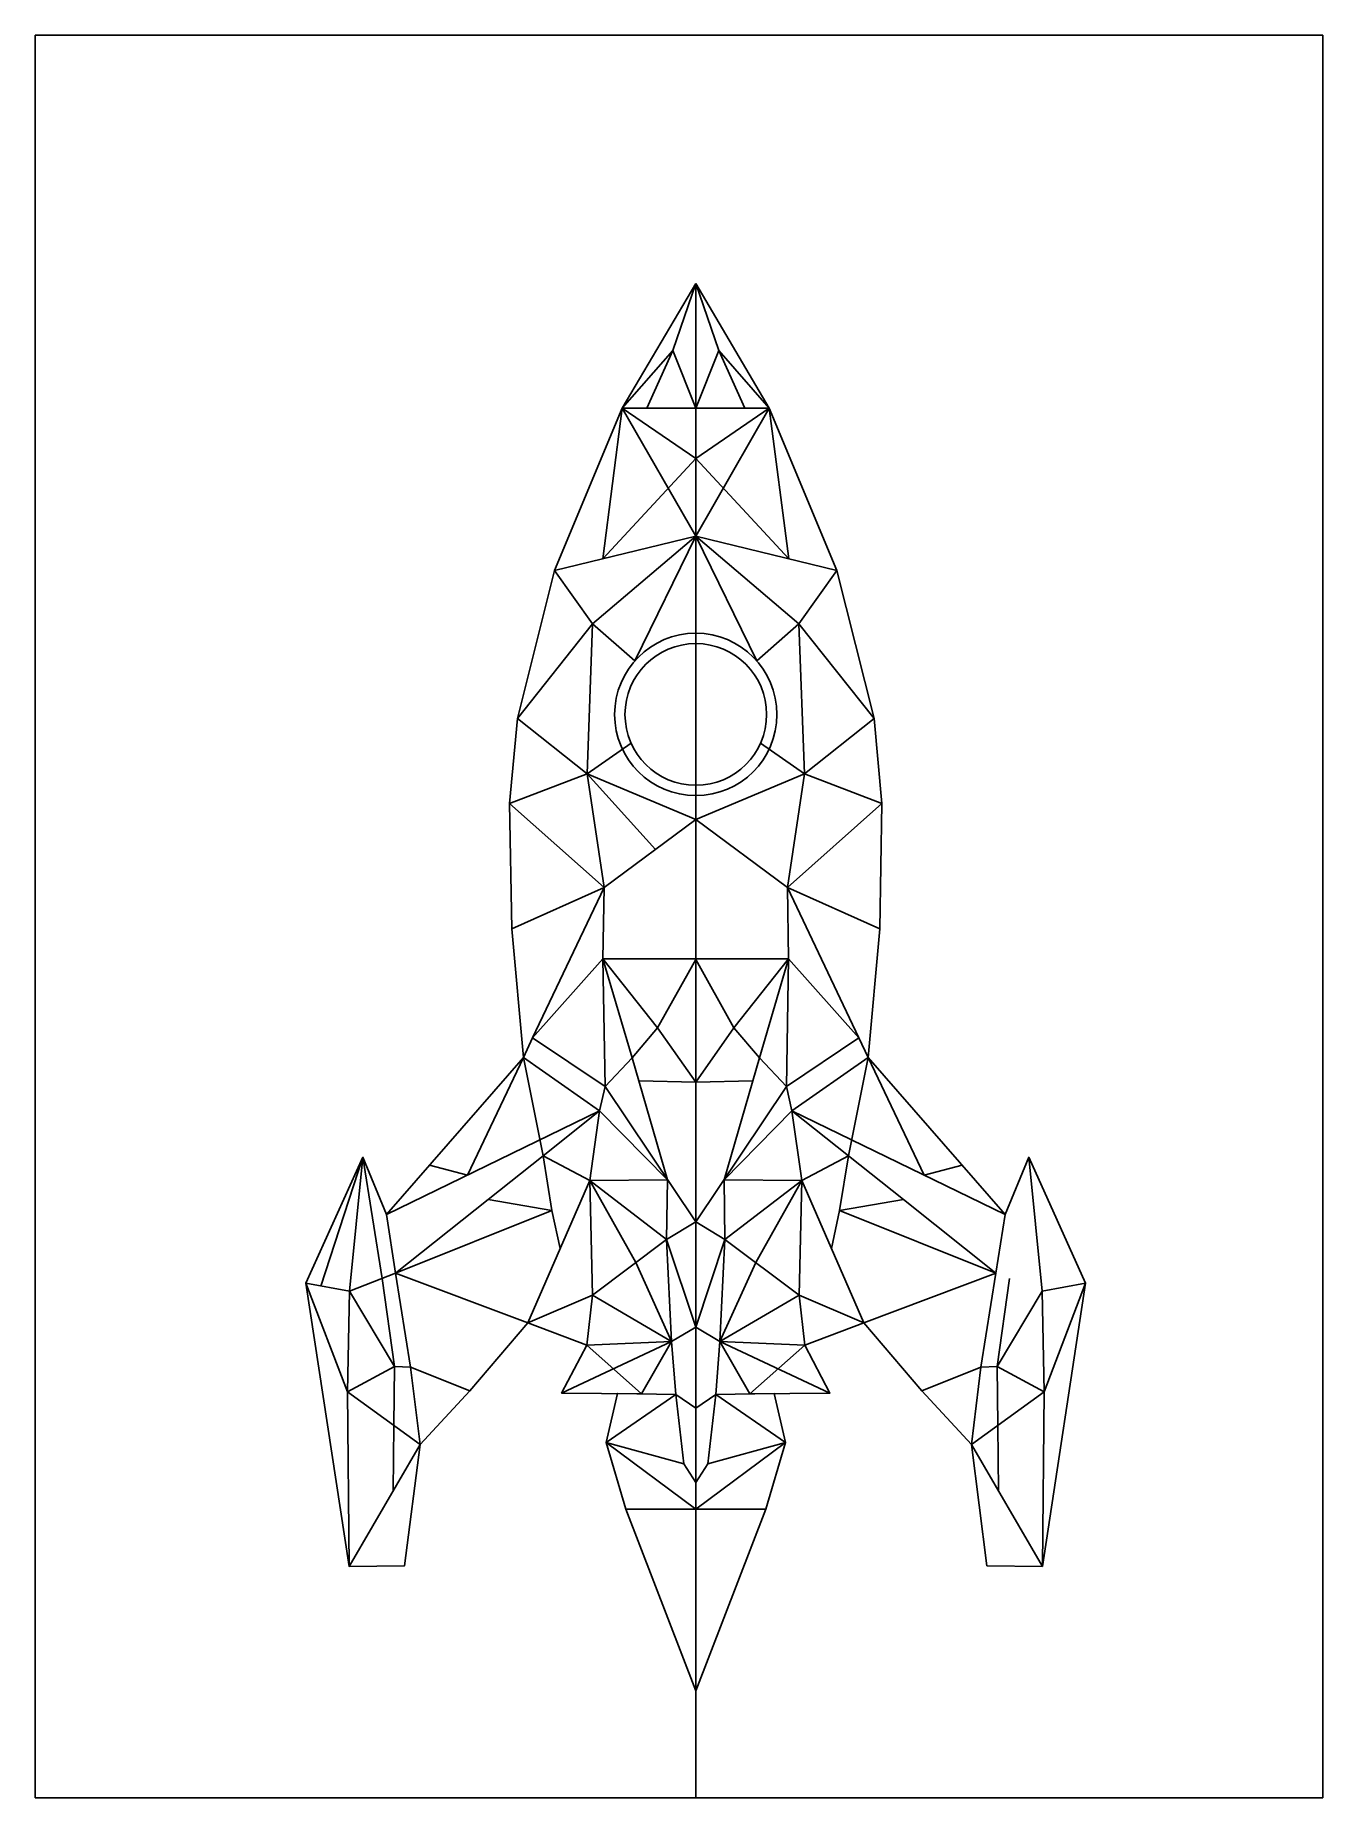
# Model space of a CAD drawing. Header units: millimetres. Extents: x 28942 to 1668285, y 22573 to 2265925.
import ezdxf

# ---------------------------------------------------------------- set-up
doc = ezdxf.new("R2010")
doc.units = ezdxf.units.MM
doc.header["$LTSCALE"] = 0.5
picture_1 = doc.add_image_def('image1.png', size_in_pixel=(2155, 2949))

msp = doc.modelspace()

# ---------------------------------------------------------------- linework, layer by layer
msp.add_lwpolyline([(28942, 2265925), (1668285, 2265925), (1668285, 22573), (28942, 22573), (28942, 2265925)])
at = {"color": 6}
for points in [[(869981, 1949852), (776402, 1791430), (840672, 1864751), (869981, 1949852)], [(869981, 1949852), (963560, 1791430), (899290, 1864751), (869981, 1949852)], [(869981, 1791430), (869981, 1791430), (840672, 1864751), (807641, 1791430)], [(869981, 1791430), (869981, 1791430), (899290, 1864751), (932321, 1791430)], [(869981, 1628391), (690246, 1584591), (642863, 1396300)], [(738613, 1516907), (869981, 1628391)], [(869981, 1628391), (792360, 1469679)], [(1001349, 1516907), (869981, 1628391)], [(869981, 1628391), (947602, 1469679)], [(869981, 1628391), (1049716, 1584591), (1097099, 1396300)], [(690246, 1584591), (738613, 1516907)], [(1049716, 1584591), (1001349, 1516907)], [(738613, 1516907), (792360, 1469679)], [(1001349, 1516907), (947602, 1469679)], [(642863, 1396300), (632884, 1288187), (731504, 1325928), (787613, 1364827)], [(1097099, 1396300), (1107078, 1288187), (1008458, 1325928), (952349, 1364827)]]:
    msp.add_lwpolyline(points, dxfattribs=at)
at = {"color": 1}
msp.add_lwpolyline([(869981, 1949852), (869981, 22573)], dxfattribs=at)
at = {"color": 4}
for points in [[(869981, 1628391), (776402, 1791430), (690246, 1584591)], [(776402, 1791430), (776402, 1791430), (869981, 1791430)], [(869981, 1628391), (963560, 1791430), (1049716, 1584591)], [(963560, 1791430), (963560, 1791430), (869981, 1791430)], [(686841, 770148), (605634, 784027), (487851, 690324), (475978, 765101), (446113, 837892), (373636, 677387), (428995, 667196), (446113, 837892)], [(446113, 837892), (392602, 673896)], [(446113, 837892), (470536, 683520)], [(605634, 784027), (675725, 839788), (686841, 770148)], [(1134328, 784027), (1064237, 839788), (1053121, 770148)], [(1053121, 770148), (1134328, 784027), (1252111, 690324), (1263984, 765101), (1293849, 837892), (1366326, 677387), (1310967, 667196), (1293849, 837892)], [(655977, 627001), (487851, 690324), (686841, 770148), (697268, 721801)], [(1083985, 627001), (1252111, 690324), (1053121, 770148), (1042694, 721801)], [(428995, 667196), (487851, 690324)], [(428995, 667196), (486162, 571566), (470536, 683520)], [(487851, 690324), (506873, 570526), (582311, 540401), (655977, 627001)], [(1252111, 690324), (1233089, 570526), (1157651, 540401), (1083985, 627001)], [(1310967, 667196), (1253800, 571566), (1269426, 683520)], [(582311, 540401), (518947, 472242), (506873, 570526), (486162, 571566), (426398, 539252), (428995, 667196)], [(1157651, 540401), (1221015, 472242), (1233089, 570526), (1253800, 571566), (1313564, 539252), (1310967, 667196)], [(486162, 571566), (485477, 496476), (484719, 413399)], [(1253800, 571566), (1254485, 496476), (1255243, 413399)], [(426398, 539252), (428687, 317073), (518947, 472242)], [(1313564, 539252), (1311275, 317073), (1221015, 472242)]]:
    msp.add_lwpolyline(points, dxfattribs=at)
for points in [[(776402, 1791430), (751553, 1599531), (869981, 1727182)], [(963560, 1791430), (988409, 1599531), (869981, 1727182)], [(373636, 677387), (428600, 317072), (499256, 317800), (518947, 472242), (426398, 539252)], [(1366326, 677387), (1311362, 317072), (1240706, 317800), (1221015, 472242), (1313564, 539252)]]:
    msp.add_lwpolyline(points, close=True, dxfattribs=at)
at = {"color": 6}
for points in [[(731504, 1325928), (642863, 1396300), (738613, 1516907)], [(1008458, 1325928), (1097099, 1396300), (1001349, 1516907)]]:
    msp.add_lwpolyline(points, close=True, dxfattribs=at)
at = {"color": 30}
for points in [[(632884, 1288187), (731504, 1325928), (753308, 1181373)], [(731504, 1325928), (869981, 1267631)], [(731504, 1325928), (818572, 1229624)], [(1008458, 1325928), (869981, 1267631)], [(1107078, 1288187), (1008458, 1325928), (986654, 1181373)], [(753308, 1181373), (632884, 1288187), (635785, 1128501)], [(986654, 1181373), (1107078, 1288187), (1104177, 1128501)], [(869981, 1267631), (753308, 1181373), (751736, 1090557), (869981, 1090557)], [(869981, 1267631), (986654, 1181373), (988226, 1090557), (869981, 1090557)], [(753308, 1181373), (635785, 1128501), (650498, 964610)], [(753308, 1181373), (662283, 990013)], [(986654, 1181373), (1104177, 1128501), (1089464, 964610)], [(986654, 1181373), (1077679, 990013)], [(751736, 1090557), (662283, 990013), (754463, 927739)], [(751736, 1090557), (821437, 1002520), (869981, 1089658)], [(988226, 1090557), (918525, 1002520), (869981, 1089658)], [(988226, 1090557), (1077679, 990013), (985499, 927739)], [(662283, 990013), (650498, 964610), (747572, 896946)], [(1077679, 990013), (1089464, 964610), (992390, 896946)], [(650498, 964610), (475978, 765101), (747572, 896946)], [(650498, 964610), (579109, 815166), (530746, 827711)], [(650498, 964610), (675725, 839788)], [(1089464, 964610), (1263984, 765101), (992390, 896946)], [(1089464, 964610), (1064237, 839788)], [(1089464, 964610), (1160853, 815166), (1209216, 827711)], [(755826, 474570), (770279, 537309), (844533, 535730), (854713, 447697), (869981, 424015), (869981, 390060)], [(854713, 447697), (755826, 474570), (844533, 535730)], [(984136, 474570), (969683, 537309), (895429, 535730), (885249, 447697), (869981, 424015), (869981, 390060)], [(885249, 447697), (984136, 474570), (895429, 535730)]]:
    msp.add_lwpolyline(points, dxfattribs=at)
at = {"color": 3}
for points in [[(788881, 964398), (754463, 927739), (751736, 1090557)], [(951081, 964398), (985499, 927739), (988226, 1090557)], [(832814, 733055), (735001, 808431), (738333, 662421)], [(907148, 733055), (1004961, 808431), (1001629, 662421)]]:
    msp.add_lwpolyline(points, close=True, dxfattribs=at)
for points in [[(735001, 808431), (675725, 839788), (747572, 896946), (754463, 927739), (869981, 755624), (832814, 733055), (833987, 809253), (735001, 808431), (747572, 896946), (833987, 809253), (788881, 964398), (821437, 1002520), (869981, 933512), (797368, 935207)], [(1004961, 808431), (1064237, 839788), (992390, 896946), (985499, 927739), (869981, 755624), (907148, 733055), (905975, 809253), (1004961, 808431), (992390, 896946), (905975, 809253), (951081, 964398), (918525, 1002520), (869981, 933512), (942594, 935207)], [(735001, 808431), (655977, 627001), (731245, 598652)], [(735001, 808431), (793491, 703657), (839193, 603402)], [(1004961, 808431), (946471, 703657), (900769, 603402)], [(1004961, 808431), (1083985, 627001), (1008717, 598652)], [(738333, 662421), (655977, 627001)], [(839193, 603402), (738333, 662421), (731245, 598652)], [(900769, 603402), (1001629, 662421), (1008717, 598652)], [(1001629, 662421), (1083985, 627001)]]:
    msp.add_lwpolyline(points, dxfattribs=at)
at = {"color": 5}
for points in [[(839193, 603402), (869981, 621640), (832814, 733055)], [(900769, 603402), (869981, 621640), (907148, 733055)], [(800970, 536656), (839193, 603402), (731245, 598652), (699110, 537591)], [(938992, 536656), (900769, 603402), (1008717, 598652), (1040852, 537591)]]:
    msp.add_lwpolyline(points, close=True, dxfattribs=at)
for points in [[(839193, 603402), (699110, 537591)], [(731245, 598652), (800970, 536656)], [(839193, 603402), (844533, 535730)], [(900769, 603402), (895429, 535730)], [(900769, 603402), (1040852, 537591)], [(1008717, 598652), (938992, 536656)], [(844533, 535730), (869981, 518380)], [(895429, 535730), (869981, 518380)]]:
    msp.add_lwpolyline(points, dxfattribs=at)
at = {"color": 2}
for points in [[(869981, 390060), (755826, 474570), (780718, 390060)], [(869981, 390060), (984136, 474570), (959244, 390060)], [(869981, 158685), (780718, 390060), (869981, 390060)], [(869981, 158685), (959244, 390060), (869981, 390060)]]:
    msp.add_lwpolyline(points, dxfattribs=at)
at = {"color": 6}
for radius in [103329, 90152]:
    msp.add_circle((869981, 1401474), radius, dxfattribs=at)

# ---------------------------------------------------------------- pictures from other files: only their frames are drawn
image = msp.add_image(picture_1, insert=(28942, 22573), size_in_units=(1639343, 2243352))
image.dxf.flags = 7

doc.saveas('drawing.dxf')
